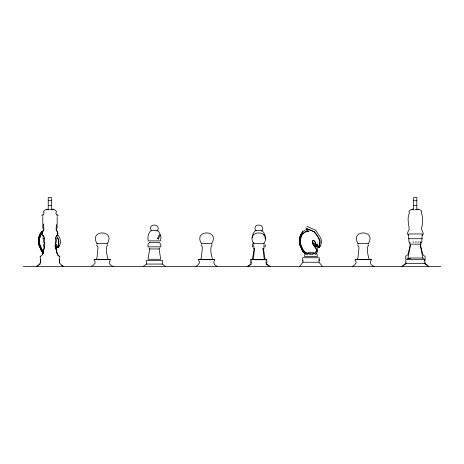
<?xml version="1.0" encoding="UTF-8"?>
<svg xmlns="http://www.w3.org/2000/svg" width="464" height="464" viewBox="0 0 464 464"><rect width="100%" height="100%" fill="white"/><g stroke="black" fill="none" stroke-linecap="round" stroke-linejoin="round"><path stroke-width="0.7" d="M63.406 266.429L60.471 264.103L59.665 262.763L59.293 261.481L59.81 256.685L57.455 254.701L55.367 246.256L55.541 237.266L57.565 234.726L57.878 233.479L55.987 228.636M420.848 242.109L420.767 246.256L422.855 254.701L425.21 256.685L424.78 260.797M43.57 235.88L42.404 234.726L44.428 237.266L44.602 246.256L42.514 254.701L40.159 256.685L40.681 261.481L40.304 262.763L39.504 264.103L36.563 266.429M107.602 244.899L107.451 245.781L106.877 246.03C105.659 250.073 106.935 255.333 108.129 259.196C108.686 259.997 109.817 259.109 110.362 259.73C108.53 262.404 109.4 265.176 113.152 266.429M212.002 244.899L211.851 245.781L211.277 246.03C210.059 250.073 211.335 255.333 212.529 259.196C213.086 259.997 214.217 259.109 214.762 259.73C212.93 262.404 213.8 265.176 217.552 266.429M264.202 244.899L263.935 245.85M368.602 244.899L368.451 245.781L367.877 246.03C366.659 250.073 367.935 255.333 369.129 259.196C369.686 259.997 370.817 259.109 371.362 259.73C369.53 262.404 370.4 265.176 374.152 266.429M43.802 229.883L43.981 228.636M254.574 247.898L253.524 258.019L252.839 259.196M265.182 238.977L264.944 235.149M409.909 243.072L408.964 242.011L408.54 233.966L422.228 233.966L421.811 242.011L420.86 243.072M322.393 266.429L319.029 262.224L319.336 257.752L302.632 257.752L302.94 262.224L299.576 266.429M252.23 237.713C252.526 235.074 253.396 231.878 255.757 230.411L261.98 230.44L263.917 232.766M148.909 247.904L149.675 248.965L148.057 259.277L160.718 259.277L159.094 248.965L159.86 247.904M253.309 247.904L254.075 248.965L252.457 259.277L252.932 259.277M251.604 263.082L251.598 261.563M56.353 252.236L56.73 250.166M317.353 252.236L317.73 250.166M59.38 263.094L59.618 259.509L58.899 259.509M165.573 266.429L162.272 264.062L162.574 260.548L146.195 260.548L146.496 264.062L143.202 266.429M269.973 266.429L266.672 264.062L266.974 260.548L266.359 260.548M428.545 266.429L424.664 263.645L425.018 259.509L405.751 259.509L406.104 263.645L402.224 266.429M305.126 253.75L304.529 256.459L317.446 256.459L316.692 253.077M319.11 260.646L319.052 259.585M59.914 244.94C61.358 241.205 60.071 237.133 57.379 234.32M320.914 244.94L321.535 242.336L320.949 238.293L315.804 230.347L307.046 226.374M42.514 254.701L44.596 246.256M56.144 227.557L57.171 223.897L57.171 216.549M42.624 226.589L43.425 224.1M43.697 214.026L44.097 212.802L43.401 212.031L43.599 211.242L45.257 209.821L48.123 209.27M40.159 256.685L40.49 256.047M59.462 245.485L58.452 247.237L57.594 247.776L58.441 247.231L59.357 245.705M320.462 245.485L319.452 247.237L318.594 247.776L319.441 247.231L320.357 245.705M159.889 233.264L157.522 238.6L158.433 238.983L160.393 234.332M264.451 235.149L264.793 234.332M263.453 235.149L264.289 233.264M55.889 244.331L56.156 244.087L56.301 244.656M405.704 262.763L404.904 264.103L401.963 266.429M41.882 233.508C39.138 236.512 39.15 240.845 39.701 244.615L42.334 250.438L43.459 251.621M316.918 252.752L315.039 254.626M265.971 261.563L265.965 263.082M41.998 233.392C37.671 238.612 39.202 246.616 43.309 251.453M44.851 242.597L43.564 244.598L43.564 246.842L44.654 246.842M253.651 242.597L252.364 244.598L252.364 246.842L254.249 246.842M107.016 244.099C116.621 229.216 87.748 229.216 97.353 244.099M211.416 244.099C221.021 229.216 192.148 229.216 201.753 244.099M263.616 244.099C273.221 229.216 244.348 229.216 253.953 244.099M368.016 244.099C377.621 229.216 348.748 229.216 358.353 244.099M156.989 231.275C162.539 223.671 146.937 222.569 151.368 230.799M261.389 231.275C266.939 223.671 251.337 222.569 255.768 230.799M39.863 234.448L41.853 231.548L43.343 230.573M43.314 230.707L42.404 232.029L42.091 233.479L42.404 232.029L43.825 229.628L42.595 227.563L43.749 227.563M300.863 234.448L302.853 231.548L305.335 229.924M264.642 259.277L265.118 259.277L263.494 248.965L264.26 247.904M312.371 241.031L312.231 241.344C311.999 244.882 315.711 246.697 316.5 249.847M250.612 259.73L266.962 259.73M55.46 243.072L56.411 242.011L56.828 238.716L55.726 238.716M312.376 241.025C316.68 238.38 315.468 251.082 317.115 244.076C317.074 252.781 322.045 240.915 319.261 238.925L314.215 231.693L306.275 228.595L306.658 230.092L308.844 231.536L305.353 231.809L302.882 233.508L301.119 236.391L300.37 240.346L300.701 244.615L303.334 250.438C305.074 252.839 307.997 254.243 310.973 254.005M422.194 235.497C424.78 233.595 421.718 230.794 421.387 228.636C422.919 223.41 423.313 217.686 421.295 212.582C423.499 211.097 418.719 208.719 417.252 209.27M56.399 235.88C58.168 234.929 58.209 232.522 56.962 231.147M251.024 264.19L247.822 266.429M317.074 244.087C315.526 251.157 316.518 237.864 312.347 241.06C311.762 244.076 314.522 246.262 316.048 248.437C317.712 251.43 314.778 254.498 311.646 254.057M41.528 231.843L41.853 231.548L41.569 231.797M302.528 231.843L302.853 231.548L302.569 231.797M305.933 227.157L306.083 227.082M39.312 264.689L40.24 263.993M247.602 266.429L251.094 264.062M36.824 266.429L38.338 265.385M91.222 266.429L93.229 265.362L95.004 263.082L95.097 261.713L93.948 260.153L94.291 259.509L110.078 259.509M195.622 266.429L197.629 265.362L199.404 263.082L199.497 261.713L198.348 260.153L198.691 259.509L214.478 259.509M352.222 266.429L354.229 265.362L356.004 263.082L356.097 261.713L354.948 260.153L355.291 259.509L371.078 259.509M157.099 230.492L158.27 230.944L159.517 232.766M261.499 230.492L261.812 230.411M413.523 209.27C411.794 208.777 407.317 211.12 409.497 212.802C406.719 218.167 408.9 224.106 409.225 229.628C408.1 231.176 406.452 234.018 408.575 235.497M56.08 244.081L56.301 244.592M317.08 244.081C317.765 244.83 316.761 246.454 317.62 247.237C323.014 243.443 317.579 235.532 314.493 231.925C312.765 231.298 300.672 225.179 308.838 231.519M95.555 259.585L94.354 259.509L95.874 259.469L96.924 258.019L97.974 247.898L97.649 246.233L96.924 245.781L96.767 244.899M199.955 259.585L198.754 259.509L200.274 259.469L201.324 258.019L202.374 247.898L202.049 246.233L201.324 245.781L201.167 244.899M356.555 259.585L355.354 259.509L356.874 259.469L357.924 258.019L358.974 247.898L358.649 246.233L357.924 245.781L357.767 244.899M311.454 254.069C313.942 254.057 316.889 252.822 316.5 249.852M157.412 230.411L151.357 230.411C148.196 232.621 147.343 237.266 148.225 240.88L160.544 240.88L160.938 237.713L160.544 235.149M108.814 259.585L110.014 259.509M213.214 259.585L214.414 259.509M265.414 259.585L266.614 259.509M369.814 259.585L371.014 259.509M265.466 259.585L266.678 259.509M51.226 209.368L53.238 209.27M416.626 209.368L418.638 209.27M51.463 209.368C53.366 208.881 56.179 210.088 56.567 212.031C55.796 212.512 55.645 213.086 56.272 214.026M416.863 209.368L418.667 209.27M308.827 231.542L305.353 231.809C296.38 236.617 300.254 254.214 310.752 253.994M48.227 200.726L51.429 200.726M413.627 200.726L416.829 200.726M48.227 205.639L51.429 205.639M413.627 205.639L416.829 205.639M51.852 209.27L53.267 209.27M49.654 209.368L50.825 209.368M415.054 209.368L416.225 209.368M42.468 214.501L43.784 214.501M56.185 214.501L57.501 214.501M41.719 215.638L43.129 215.638M56.805 215.638L58.249 215.638M56.185 227.563L57.374 227.563L56.144 229.628L56.654 230.707M43.14 235.323L43.14 238.716L44.213 238.716M408.54 238.716L422.228 238.716M412.774 242.011L413.958 242.011M415.245 242.011L416.562 242.011M417.832 242.011L418.975 242.011M419.932 242.011L420.686 242.011M96.924 243.658L107.451 243.658M201.324 243.658L211.851 243.658M253.524 243.658L264.051 243.658M313.977 243.658L315.398 243.658M357.924 243.658L368.451 243.658M55.286 246.842L56.411 246.842L56.411 244.598M263.332 246.842L265.211 246.842L265.211 244.598M149.675 248.965L159.094 248.965M254.075 248.965L254.429 248.965M262.67 248.965L263.494 248.965M307.789 252.399L314.145 252.399M422.832 258.019L407.937 258.019L410.675 244.134L420.094 244.134L422.832 258.019L423.783 258.761M406.986 258.761L410.553 258.761M40.588 259.509L40.588 263.094M95.503 259.585L108.866 259.585M199.903 259.585L213.266 259.585M253.147 259.585L264.393 259.585M356.503 259.585L369.866 259.585M251.21 260.548L250.595 260.548L250.896 264.062M302.94 262.224L319.029 262.224M406.104 263.645L424.664 263.645M146.496 264.062L162.272 264.062M265.994 264.062L266.672 264.062M23.2 266.429L440.8 266.429M412.131 209.27L413.917 209.368L412.102 209.27M46.702 209.27L48.505 209.368L46.731 209.27M252.103 259.585L250.891 259.509L252.155 259.585M255.757 230.411L256.221 230.62M151.357 230.411L151.821 230.62M157.522 238.6L158.433 238.983M304.871 253.553L302.609 251.192L299.738 244.719C299.147 240.561 299.199 235.793 302.244 232.516C299.152 235.758 299.164 240.549 299.721 244.69L302.801 251.465L304.854 253.553L307.615 254.858M269.752 266.429L266.545 264.19M253.64 245.85L253.367 244.899M61.631 265.385L63.145 266.429M428.806 266.429L425.871 264.103L425.065 262.763M43.459 253.135L41.609 251.192L38.721 244.69C38.158 240.532 38.164 235.741 41.255 232.481C38.21 235.776 38.141 240.543 38.738 244.719L41.609 251.192L43.442 253.135M44.509 243.072L43.564 242.011L43.14 238.716M314.099 244.447L316.251 247.115M55.361 247.242L56.73 250.154M56.272 236.008C59.16 238.809 60.163 244.354 56.979 247.213C59.253 245.462 59.757 238.972 56.521 236.495M56.37 246.918L56.753 247.266L56.359 246.883M264.729 259.196L264.051 258.019L262.995 247.898M302.859 260.646L303.091 261.058M313.13 242.08L313.983 244.238M59.81 256.685L57.455 254.701L55.378 246.256M56.747 224.721L57.345 226.589M317.254 248.46L317.73 250.154M43.825 227.557L42.804 223.897L42.804 216.549M54.972 245.526L55.518 248.298M405.722 258.744L405.722 256.221L407.914 254.701L410.002 246.256L409.921 242.109M416.829 209.885L416.829 197.571L413.627 197.571L413.627 209.885M51.429 209.885L51.429 197.571L48.227 197.571L48.227 209.885M149.251 242.597L147.964 244.598L147.964 246.842L160.811 246.842L160.811 244.598L159.517 242.597L149.251 242.597"/></g></svg>
